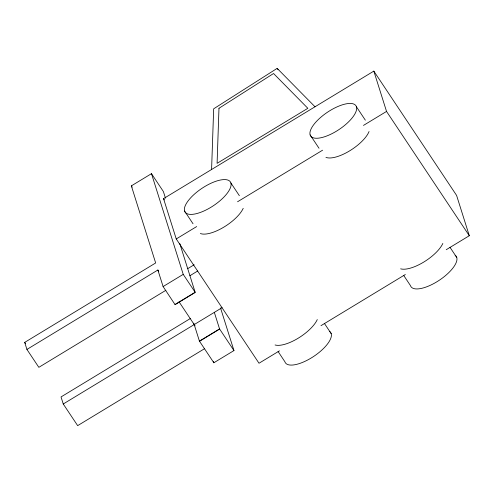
<?xml version="1.0" encoding="UTF-8"?>
<svg xmlns="http://www.w3.org/2000/svg" width="494" height="494" viewBox="0 0 494 494"><rect width="100%" height="100%" fill="white"/><g stroke="black" fill="none" stroke-linecap="round" stroke-linejoin="round"><path stroke-width="0.74" d="M211.586 169.491L213.667 108.816L277.159 68.363L315.011 106.778M165.854 290.311L38.841 367.332L26.923 349.431L24.7 342.385L155.659 262.969L131.355 185.868L151.479 173.666L163.397 191.567L165.478 198.174M279.443 350.851L259.01 363.244L176.247 238.948L163.539 198.631L373.828 71.111L456.592 195.414L469.3 235.724L446.23 249.717M176.247 238.948L196.686 226.555M237.552 201.768L322.594 150.201M363.467 125.414L386.536 111.428L373.828 71.111M26.923 349.431L157.882 270.014L158.735 271.292M187.708 268.668L194.167 264.753M179.835 243.703L195.204 292.448L175.08 304.656L163.1 286.563L183.225 274.361L151.479 173.666M189.924 275.714L197.68 271.008M175.018 304.465L195.142 292.263L183.225 274.361M190.672 318.327L61.028 396.941L63.244 403.987L77.663 425.637L204.677 348.616M63.244 403.987L222.09 307.663M233.965 350.567L219.552 328.918L199.428 341.119L213.84 362.769L233.965 350.567L220.522 307.935M320.976 325.67L405.358 274.503M277.159 68.363L278.023 69.635M386.536 111.428L469.3 235.724M356.452 106.815A27.232 10.411 -33.7 0 1 324.515 136.782A27.232 10.411 -33.7 0 1 318.902 118.986A27.232 10.411 -33.7 0 1 356.452 106.815L365.344 120.172M449.997 247.309L456.771 257.485M310.127 134.905L319.019 148.262M403.672 275.399L410.446 285.575A27.232 10.411 -33.7 0 0 439.839 279.882A27.232 10.411 -33.7 0 0 455.141 255.305M230.883 182.959A27.232 10.411 -33.7 0 1 198.946 212.926A27.232 10.411 -33.7 0 1 193.339 195.13A27.232 10.411 -33.7 0 1 230.883 182.959L239.355 195.68M324.428 323.453L331.202 333.629M184.558 211.049L193.031 223.77M278.103 351.543L284.877 361.719A27.232 10.411 -33.7 0 0 314.277 356.026A27.232 10.411 -33.7 0 0 329.578 331.449M163.539 198.631L164.391 199.916M131.355 185.868L132.201 187.146M179.056 301.822L195.056 325.842M24.7 342.385L25.552 343.663M214.334 312.369L219.608 329.103L199.483 341.311L193.765 323.162M213.389 361.33L213.84 362.769M157.882 270.014L163.1 286.563M243.209 208.332A27.232 10.411 -33.7 0 1 223.269 227.475A27.232 10.411 -33.7 0 1 200.385 233.514M369.055 131.528A27.232 10.411 -33.7 0 1 349.351 151.028A27.232 10.411 -33.7 0 1 325.947 157.37M442.84 243.431A27.232 10.411 -33.7 0 1 423.519 262.209A27.232 10.411 -33.7 0 1 400.64 268.829M317.278 319.575A27.232 10.411 -33.7 0 1 297.95 338.353A27.232 10.411 -33.7 0 1 275.078 344.973M218.978 108.279L217.094 163.335L307.842 108.303L273.553 73.507L218.978 108.279"/></g></svg>
